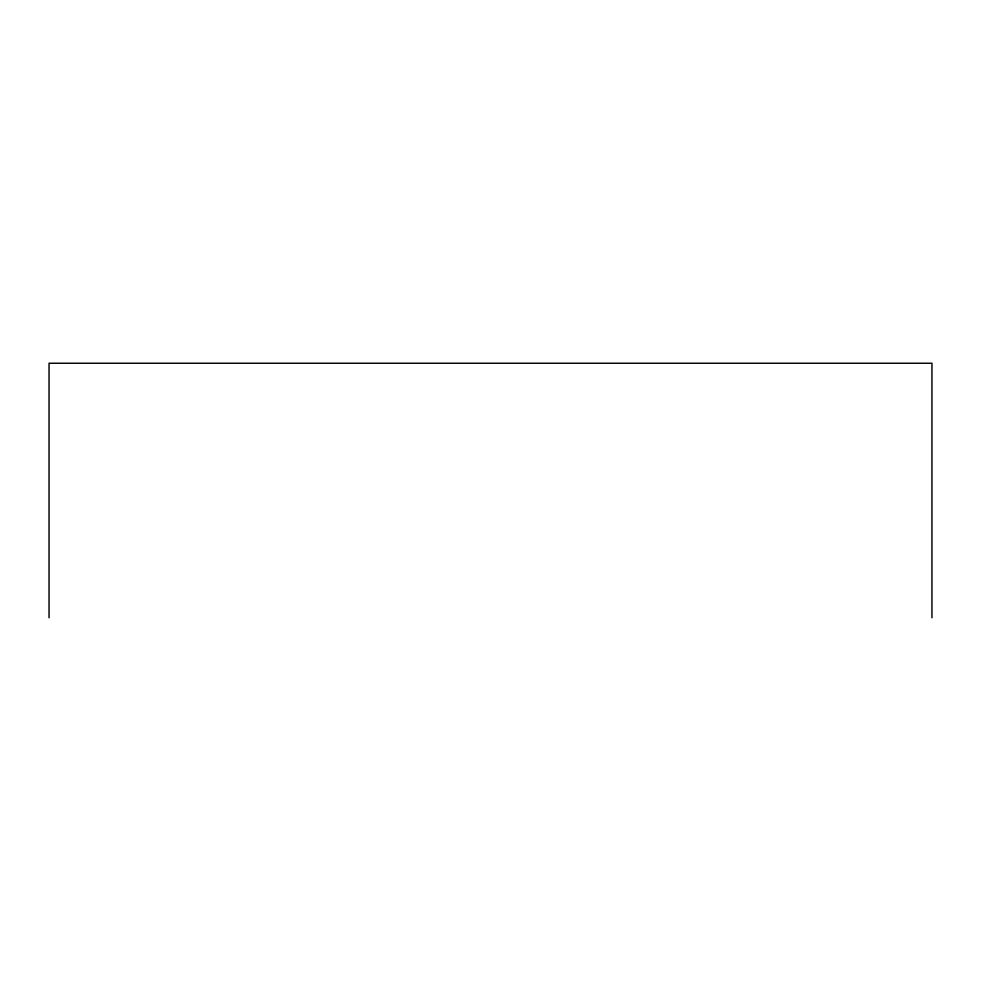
<?xml version="1.0" encoding="UTF-8"?>
<svg xmlns="http://www.w3.org/2000/svg" width="981" height="981" viewBox="0 0 981 981"><rect width="100%" height="100%" fill="white"/><g stroke="black" fill="none" stroke-linecap="round" stroke-linejoin="round"><path stroke-width="1.47" d="M931.95 617.76L931.95 363.24L49.05 363.24L49.05 617.76"/></g></svg>
